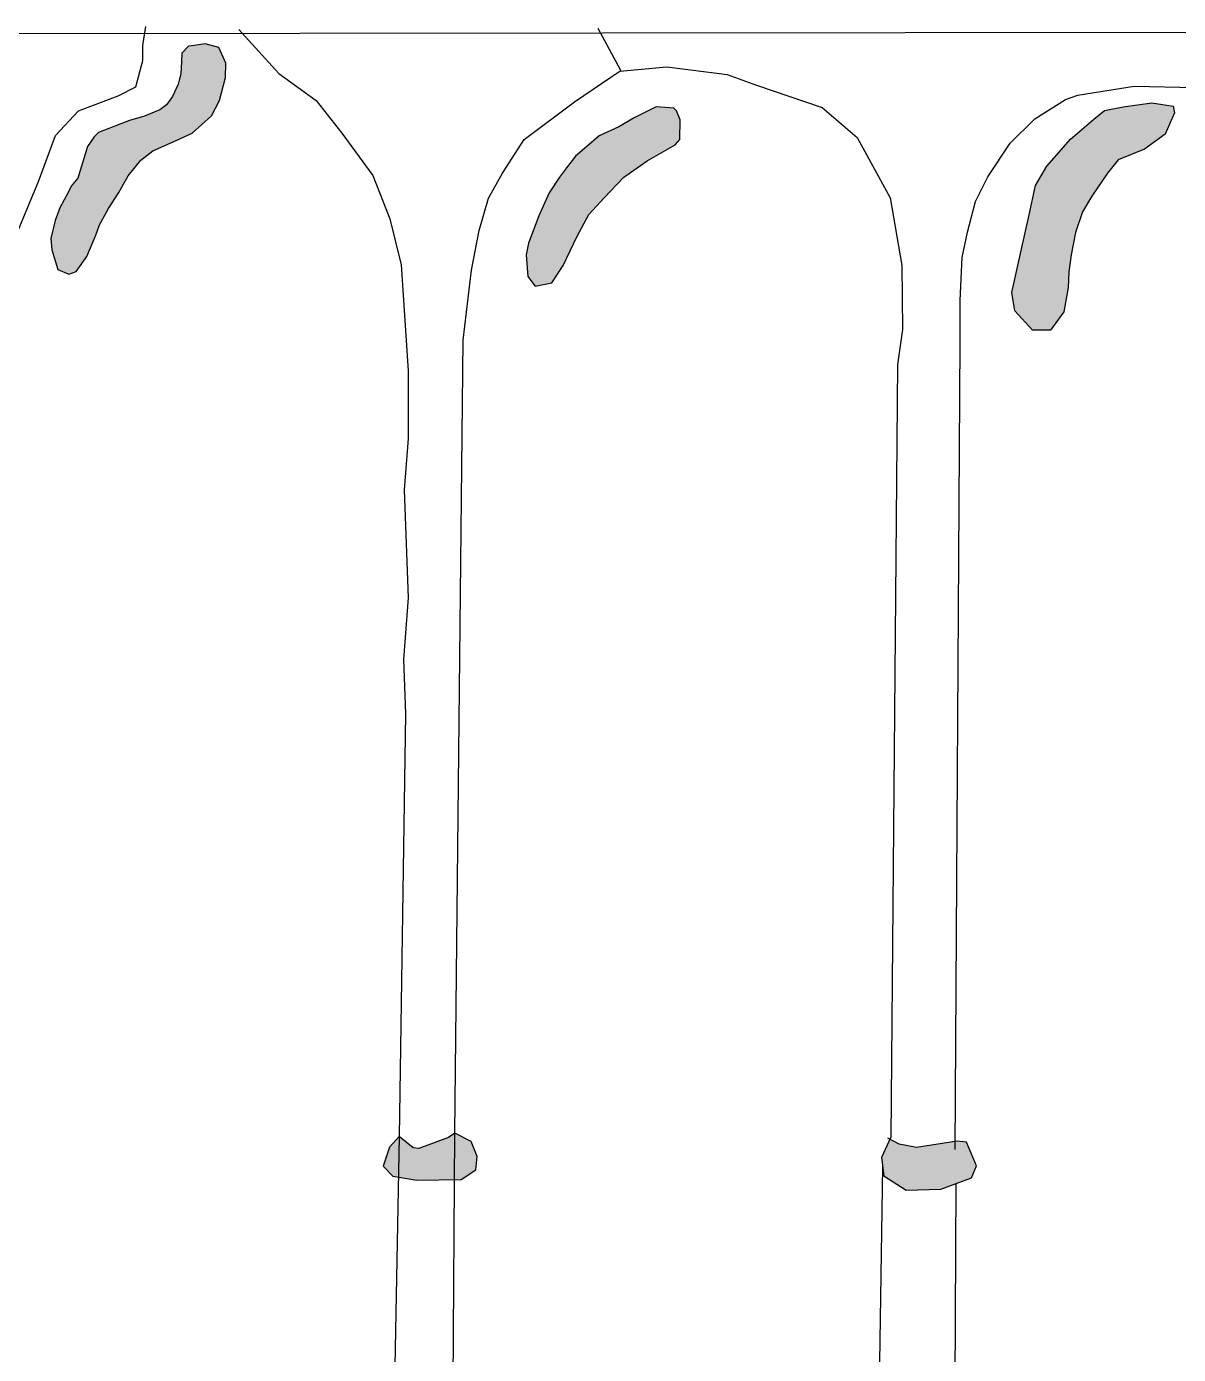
# Model space of a CAD drawing. Header units: inches. Extents: x 155 to 361, y 91 to 381.
# Drawn here: x 277.624 to 279.47, y 285.564 to 287.691 of the extents above; entities that cross this region are included whole.
import ezdxf

# ---------------------------------------------------------------- set-up
doc = ezdxf.new("R2010")
doc.units = ezdxf.units.IN
doc.header["$MEASUREMENT"] = 0
doc.layers.add('çziigi', color=10, linetype='Continuous')

msp = doc.modelspace()

# ---------------------------------------------------------------- hatches: boundary and pattern name
at = {"layer": 'çziigi'}
h = msp.add_hatch(color=256, dxfattribs=at)
h.dxf.hatch_style = 1
h.paths.add_polyline_path([(277.9427, 287.6095), (277.9434, 287.6327), (277.9321, 287.6577), (277.9102, 287.6633), (277.8926, 287.6608), (277.8832, 287.6595), (277.8726, 287.6483), (277.872, 287.6352), (277.8713, 287.6152), (277.867, 287.5989), (277.8576, 287.5789), (277.8482, 287.5657), (277.8375, 287.5576), (277.8131, 287.5476), (277.7887, 287.5407), (277.7749, 287.5351), (277.7393, 287.5213), (277.7324, 287.5144), (277.7217, 287.4988), (277.706, 287.448), (277.6954, 287.4355), (277.691, 287.4261), (277.6772, 287.4005), (277.6697, 287.3805), (277.6628, 287.3517), (277.6641, 287.3336), (277.6741, 287.3021), (277.6916, 287.2946), (277.7035, 287.2989), (277.7204, 287.3227), (277.7348, 287.3571), (277.7405, 287.3734), (277.7549, 287.3997), (277.7718, 287.4253), (277.7868, 287.4522), (277.8068, 287.4772), (277.8262, 287.4922), (277.8638, 287.5085), (277.8895, 287.5204), (277.9202, 287.5482), (277.9333, 287.5726)])
h.paths.add_polyline_path([(278.6184, 287.4762), (278.6635, 287.5019), (278.6707, 287.5101), (278.6717, 287.5419), (278.6656, 287.5562), (278.6615, 287.5603), (278.6327, 287.5624), (278.5978, 287.5449), (278.5732, 287.5306), (278.5414, 287.5162), (278.5219, 287.4988), (278.5035, 287.4834), (278.4891, 287.465), (278.4778, 287.4496), (278.4614, 287.425), (278.445, 287.3881), (278.4286, 287.344), (278.4245, 287.3256), (278.4275, 287.2907), (278.4388, 287.2753), (278.4655, 287.2804), (278.484, 287.3081), (278.5065, 287.3553), (278.525, 287.3901), (278.5496, 287.4168), (278.5814, 287.4496)])
h = msp.add_hatch(color=256, dxfattribs=at)
h.dxf.hatch_style = 1
h.paths.add_polyline_path([(280.25, 287.6015), (280.1491, 287.6183), (280.0681, 287.6109), (280.0598, 287.6058), (280.0703, 287.5908), (280.0757, 287.5836), (280.0807, 287.5693), (280.0784, 287.5464), (280.0613, 287.5202), (280.042, 287.5103), (280.0047, 287.5), (279.9935, 287.4905), (279.984, 287.4672), (279.9795, 287.4506), (279.958, 287.3938), (279.9508, 287.3759), (279.9422, 287.3377), (279.9391, 287.2941), (279.9337, 287.2532), (279.9346, 287.2245), (279.9454, 287.1989), (279.9669, 287.1967), (279.9827, 287.2115), (279.9903, 287.2285), (279.9971, 287.255), (279.9993, 287.2676), (280.0007, 287.2874), (280.0038, 287.3062), (280.0096, 287.3269), (280.0159, 287.3489), (280.0231, 287.3679), (280.06, 287.4132), (280.069, 287.4308), (280.0843, 287.4664), (280.1005, 287.4897), (280.109, 287.4973), (280.1252, 287.5099), (280.1521, 287.5391), (280.1643, 287.5566), (280.1764, 287.5697), (280.1922, 287.5768), (280.216, 287.5773), (280.229, 287.5768)])
h.paths.add_polyline_path([(279.449, 287.5188), (279.4638, 287.5531), (279.4616, 287.5634), (279.4272, 287.5691), (279.3815, 287.5623), (279.3518, 287.5565), (279.3346, 287.5428), (279.2969, 287.5108), (279.2592, 287.4674), (279.2409, 287.4366), (279.2306, 287.3897), (279.218, 287.3326), (279.2031, 287.2652), (279.2077, 287.2355), (279.2363, 287.2046), (279.2649, 287.2046), (279.2866, 287.2343), (279.2935, 287.2732), (279.2946, 287.2983), (279.298, 287.3257), (279.3049, 287.3612), (279.3163, 287.3943), (279.3312, 287.4194), (279.3564, 287.456), (279.3735, 287.4777), (279.4158, 287.4948)])
h = msp.add_hatch(color=256, dxfattribs=at)
h.dxf.hatch_style = 1
h.paths.add_polyline_path([(280.4936, 285.8804), (280.483, 285.9058), (280.4533, 285.909), (280.43, 285.9132), (280.395, 285.9185), (280.3667, 285.9231), (280.3537, 285.8878), (280.3537, 285.8635), (280.3675, 285.8518), (280.3823, 285.8444), (280.4459, 285.8412), (280.4946, 285.8529)])
h.paths.add_polyline_path([(279.8865, 285.8777), (279.8845, 285.9117), (279.8767, 285.9235), (279.8583, 285.9287), (279.8433, 285.9221), (279.8276, 285.9156), (279.7969, 285.911), (279.7694, 285.9104), (279.7609, 285.915), (279.7436, 285.9306), (279.7436, 285.9275), (279.738, 285.9052), (279.7282, 285.8895), (279.7132, 285.8692), (279.7119, 285.8601), (279.7348, 285.8509), (279.7544, 285.8457), (279.7917, 285.8444), (279.8459, 285.8411), (279.874, 285.8424), (279.8812, 285.8562)])
h.paths.add_polyline_path([(279.1302, 285.9039), (279.1155, 285.9055), (279.05, 285.8957), (279.0222, 285.9006), (279.0075, 285.9086), (278.9944, 285.8794), (278.9977, 285.8499), (279.0337, 285.827), (279.0893, 285.8287), (279.1384, 285.8467), (279.1466, 285.8663)])
h.paths.add_polyline_path([(278.3458, 285.8809), (278.3366, 285.9052), (278.3102, 285.9184), (278.3001, 285.9113), (278.2524, 285.894), (278.2433, 285.8951), (278.2209, 285.9133), (278.2057, 285.8961), (278.1956, 285.8656), (278.2108, 285.8494), (278.2494, 285.8433), (278.3204, 285.8444), (278.3437, 285.8596)])

# ---------------------------------------------------------------- linework, layer by layer
for p, q in [((277.81, 287.6607), (277.8149, 287.6911)), ((276.9023, 287.6794), (280.5753, 287.6829)), ((277.9638, 287.6866), (278.0284, 287.616)), ((278.5766, 287.6205), (278.5399, 287.6878)), ((277.81, 287.6367), (277.81, 287.6607)), ((277.8726, 287.6483), (277.872, 287.6352)), ((277.8832, 287.6595), (277.8726, 287.6483)), ((277.8926, 287.6608), (277.8832, 287.6595)), ((277.9102, 287.6633), (277.8926, 287.6608)), ((277.9321, 287.6577), (277.9102, 287.6633)), ((277.9434, 287.6327), (277.9321, 287.6577)), ((277.7987, 287.5943), (277.81, 287.6367)), ((277.872, 287.6352), (277.8713, 287.6152)), ((277.9427, 287.6095), (277.9434, 287.6327)), ((278.5746, 287.6195), (278.6501, 287.6266)), ((278.6501, 287.6266), (278.747, 287.6144)), ((277.8713, 287.6152), (277.867, 287.5989)), ((277.9333, 287.5726), (277.9427, 287.6095)), ((278.0284, 287.616), (278.0879, 287.5726)), ((278.5021, 287.5705), (278.5603, 287.6103)), ((278.5603, 287.6103), (278.5766, 287.6205)), ((278.747, 287.6144), (278.794, 287.597)), ((277.7705, 287.5802), (277.7987, 287.5943)), ((277.867, 287.5989), (277.8576, 287.5789)), ((278.794, 287.597), (278.8991, 287.5614)), ((279.3086, 287.581), (279.399, 287.5955)), ((279.399, 287.5955), (279.4968, 287.5934)), ((277.7069, 287.5562), (277.7705, 287.5802)), ((277.8482, 287.5657), (277.8375, 287.5576)), ((277.8576, 287.5789), (277.8482, 287.5657)), ((277.9202, 287.5482), (277.9333, 287.5726)), ((278.0879, 287.5726), (278.1293, 287.5202)), ((278.4215, 287.5101), (278.5021, 287.5705)), ((278.6327, 287.5624), (278.5978, 287.5449)), ((278.6615, 287.5603), (278.6327, 287.5624)), ((279.2399, 287.5434), (279.289, 287.5745)), ((279.289, 287.5745), (279.3086, 287.581)), ((279.3518, 287.5565), (279.3815, 287.5623)), ((279.3815, 287.5623), (279.4272, 287.5691)), ((279.4272, 287.5691), (279.4616, 287.5634)), ((279.4616, 287.5634), (279.4638, 287.5531)), ((277.6701, 287.5167), (277.7069, 287.5562)), ((277.7887, 287.5407), (277.7749, 287.5351)), ((277.8131, 287.5476), (277.7887, 287.5407)), ((277.8375, 287.5576), (277.8131, 287.5476)), ((277.8895, 287.5204), (277.9202, 287.5482)), ((278.5978, 287.5449), (278.5732, 287.5306)), ((278.6656, 287.5562), (278.6615, 287.5603)), ((278.6717, 287.5419), (278.6656, 287.5562)), ((278.6707, 287.5101), (278.6717, 287.5419)), ((278.8991, 287.5614), (278.9552, 287.5134)), ((279.2006, 287.5042), (279.2399, 287.5434)), ((279.2969, 287.5108), (279.3346, 287.5428)), ((279.3346, 287.5428), (279.3518, 287.5565)), ((279.4638, 287.5531), (279.449, 287.5188)), ((277.7393, 287.5213), (277.7324, 287.5144)), ((277.7749, 287.5351), (277.7393, 287.5213)), ((277.8638, 287.5085), (277.8895, 287.5204)), ((278.1293, 287.5202), (278.1788, 287.4526)), ((278.5732, 287.5306), (278.5414, 287.5162)), ((277.6432, 287.4428), (277.6701, 287.5167)), ((277.7217, 287.4988), (277.706, 287.448)), ((277.7324, 287.5144), (277.7217, 287.4988)), ((277.8262, 287.4922), (277.8638, 287.5085)), ((278.3868, 287.456), (278.4215, 287.5101)), ((278.5219, 287.4988), (278.5035, 287.4834)), ((278.5414, 287.5162), (278.5219, 287.4988)), ((278.6184, 287.4762), (278.6635, 287.5019)), ((278.6635, 287.5019), (278.6707, 287.5101)), ((278.9552, 287.5134), (279.0083, 287.4166)), ((279.1646, 287.4502), (279.2006, 287.5042)), ((279.2592, 287.4674), (279.2969, 287.5108)), ((279.449, 287.5188), (279.4158, 287.4948)), ((277.7868, 287.4522), (277.8068, 287.4772)), ((277.8068, 287.4772), (277.8262, 287.4922)), ((278.5035, 287.4834), (278.4891, 287.465)), ((279.3735, 287.4777), (279.3564, 287.456)), ((279.4158, 287.4948), (279.3735, 287.4777)), ((278.3643, 287.4163), (278.3868, 287.456)), ((278.4891, 287.465), (278.4778, 287.4496)), ((278.5814, 287.4496), (278.6184, 287.4762)), ((279.2409, 287.4366), (279.2592, 287.4674)), ((279.3564, 287.456), (279.3312, 287.4194)), ((277.6022, 287.3453), (277.6432, 287.4428)), ((277.6954, 287.4355), (277.691, 287.4261)), ((277.706, 287.448), (277.6954, 287.4355)), ((277.7718, 287.4253), (277.7868, 287.4522)), ((278.1788, 287.4526), (278.206, 287.383)), ((278.4778, 287.4496), (278.4614, 287.425)), ((278.5496, 287.4168), (278.5814, 287.4496)), ((279.145, 287.411), (279.1646, 287.4502)), ((279.2306, 287.3897), (279.2409, 287.4366)), ((277.691, 287.4261), (277.6772, 287.4005)), ((277.7549, 287.3997), (277.7718, 287.4253)), ((278.349, 287.3643), (278.3643, 287.4163)), ((278.4614, 287.425), (278.445, 287.3881)), ((278.525, 287.3901), (278.5496, 287.4168)), ((279.0083, 287.4166), (279.0266, 287.3085)), ((279.3312, 287.4194), (279.3163, 287.3943)), ((277.6772, 287.4005), (277.6697, 287.3805)), ((277.7405, 287.3734), (277.7549, 287.3997)), ((279.1319, 287.3619), (279.145, 287.411)), ((279.3163, 287.3943), (279.3049, 287.3612)), ((277.6697, 287.3805), (277.6628, 287.3517)), ((277.7348, 287.3571), (277.7405, 287.3734)), ((278.206, 287.383), (278.2242, 287.3094)), ((278.445, 287.3881), (278.4286, 287.344)), ((278.5065, 287.3553), (278.525, 287.3901)), ((279.218, 287.3326), (279.2306, 287.3897)), ((277.6628, 287.3517), (277.6641, 287.3336)), ((277.7204, 287.3227), (277.7348, 287.3571)), ((278.3368, 287.3011), (278.349, 287.3643)), ((278.484, 287.3081), (278.5065, 287.3553)), ((279.1237, 287.321), (279.1319, 287.3619)), ((279.3049, 287.3612), (279.298, 287.3257)), ((277.6641, 287.3336), (277.6741, 287.3021)), ((278.4286, 287.344), (278.4245, 287.3256)), ((279.2031, 287.2652), (279.218, 287.3326)), ((277.7035, 287.2989), (277.7204, 287.3227)), ((278.2242, 287.3094), (278.2353, 287.1394)), ((278.4245, 287.3256), (278.4275, 287.2907)), ((278.4655, 287.2804), (278.484, 287.3081)), ((279.0266, 287.3085), (279.0278, 287.2061)), ((279.1205, 287.2524), (279.1237, 287.321)), ((279.298, 287.3257), (279.2946, 287.2983)), ((277.6741, 287.3021), (277.6916, 287.2946)), ((277.6916, 287.2946), (277.7035, 287.2989)), ((278.3235, 287.1889), (278.3368, 287.3011)), ((278.4275, 287.2907), (278.4388, 287.2753)), ((279.2946, 287.2983), (279.2935, 287.2732)), ((278.4388, 287.2753), (278.4655, 287.2804)), ((279.2077, 287.2355), (279.2031, 287.2652)), ((279.2935, 287.2732), (279.2866, 287.2343)), ((279.1205, 287.1853), (279.1205, 287.2524)), ((279.2363, 287.2046), (279.2077, 287.2355)), ((279.2866, 287.2343), (279.2649, 287.2046)), ((279.0278, 287.2061), (279.0196, 287.15)), ((279.2649, 287.2046), (279.2363, 287.2046)), ((278.3102, 285.9184), (278.3235, 287.1889)), ((279.1122, 285.8924), (279.1205, 287.1853)), ((278.2353, 287.1394), (278.2353, 287.0315)), ((279.0196, 287.15), (279.0091, 285.9121)), ((278.2353, 287.0315), (278.2293, 286.9488)), ((278.2293, 286.9488), (278.2353, 286.7758)), ((278.2353, 286.7758), (278.2282, 286.677)), ((278.2282, 286.677), (278.2313, 286.5902)), ((278.2313, 286.5902), (278.2209, 285.9133)), ((278.2209, 285.9133), (277.3118, 235.7876)), ((277.9949, 235.8026), (278.3102, 285.9184)), ((278.2209, 285.9133), (278.2057, 285.8961)), ((278.2433, 285.8951), (278.2209, 285.9133)), ((278.3001, 285.9113), (278.2524, 285.894)), ((278.3102, 285.9184), (278.3001, 285.9113)), ((278.3366, 285.9052), (278.3102, 285.9184)), ((278.3458, 285.8809), (278.3366, 285.9052)), ((279.0091, 285.9121), (278.9944, 285.8794)), ((279.0222, 285.9006), (279.0042, 285.9104)), ((279.1155, 285.9055), (279.05, 285.8957)), ((279.1302, 285.9039), (279.1155, 285.9055)), ((279.1466, 285.8663), (279.1302, 285.9039)), ((278.2057, 285.8961), (278.1956, 285.8656)), ((278.2524, 285.894), (278.2433, 285.8951)), ((279.05, 285.8957), (279.0222, 285.9006)), ((278.1956, 285.8656), (278.2108, 285.8494)), ((278.996, 285.8647), (278.2188, 235.6836)), ((278.3437, 285.8596), (278.3458, 285.8809)), ((278.9944, 285.8794), (278.9977, 285.8499)), ((279.1384, 285.8467), (279.1466, 285.8663)), ((278.2108, 285.8494), (278.2494, 285.8433)), ((278.2494, 285.8433), (278.3204, 285.8444)), ((278.3204, 285.8444), (278.3437, 285.8596)), ((278.9977, 285.8499), (279.0337, 285.827)), ((279.0893, 285.8287), (279.1384, 285.8467)), ((278.8753, 235.7421), (279.1138, 285.8377)), ((279.0337, 285.827), (279.0893, 285.8287))]:
    msp.add_line(p, q, dxfattribs=at)

doc.saveas('drawing.dxf')
